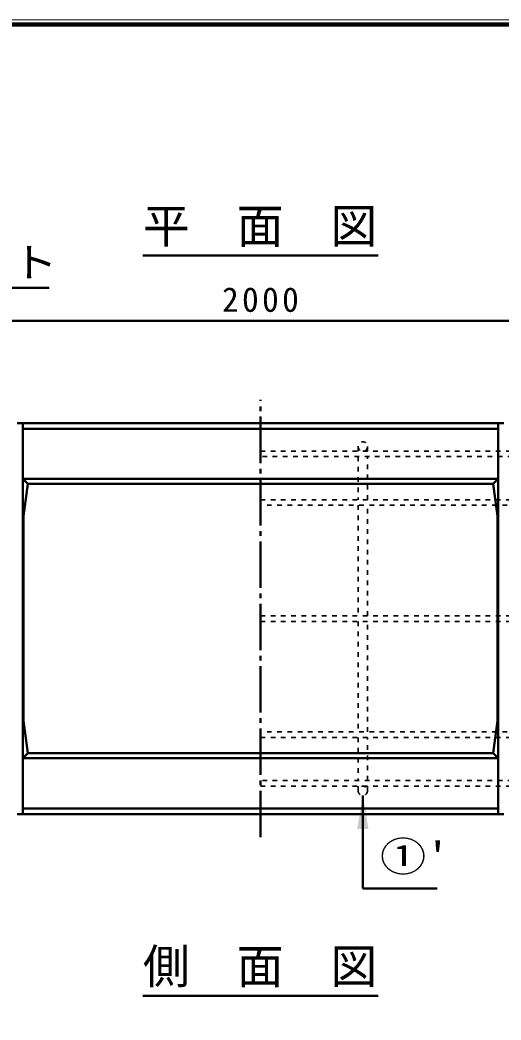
# Model space of a CAD drawing. Units: millimetres, scale not verified. Extents: x 100 to 4105, y 100 to 2870.
# Drawn here: x 2676 to 3193, y 1796 to 2870 of the extents above; entities that cross this region are included whole.
import ezdxf
from ezdxf.enums import TextEntityAlignment as Align

# ---------------------------------------------------------------- set-up
doc = ezdxf.new("R2010")
doc.units = ezdxf.units.MM
doc.header["$LTSCALE"] = 5
doc.linetypes.add('USER1', pattern=[2.2, 1, -1.2])
doc.linetypes.add('USER3', pattern=[13.4, 10, -1.2, 1, -1.2])
doc.layers.add('V-nasSTD', color=7, linetype='Continuous', lineweight=35)
doc.styles.add('ＭＳ ゴシック', font='')
doc.styles.get('ＭＳ ゴシック').set_extended_font_data('MS Gothic')

msp = doc.modelspace()

# ---------------------------------------------------------------- hatches: boundary and pattern name
at = {"layer": 'V-nasSTD'}
msp.add_hatch(color=256, dxfattribs=at).paths.add_polyline_path([(3050.35, 2000.841), (3044.35, 2036.841), (3038.35, 2000.841)])

# ---------------------------------------------------------------- linework, layer by layer
at = {"layer": 'V-nasSTD', "lineweight": 100}
msp.add_line((4100, 2865), (105, 2865), dxfattribs=at)
at = {"layer": 'V-nasSTD', "lineweight": 50}
for p, q in [((2807.947, 2616.841), (3060.754, 2616.841)), ((2327.121, 2582.382), (2707.121, 2582.382)), ((1934.35, 2546.841), (3934.35, 2546.841)), ((2678.85, 2436.841), (2672.85, 2436.841)), ((2672.85, 2436.841), (3195.85, 2436.841)), ((2678.85, 2016.841), (2678.85, 2436.841)), ((3189.85, 2430.841), (2678.85, 2430.841)), ((3189.85, 2016.841), (3189.85, 2436.841)), ((3189.85, 2436.841), (3195.85, 2436.841)), ((3189.85, 2376.841), (2678.85, 2376.841)), ((2684.109, 2371.582), (2678.85, 2376.841)), ((3184.591, 2371.582), (3189.85, 2376.841)), ((2679.55, 2336.841), (2684.109, 2371.582)), ((3184.591, 2371.582), (2684.109, 2371.582)), ((3189.151, 2336.841), (3184.591, 2371.582)), ((2679.55, 2336.841), (2679.55, 2116.841)), ((3189.151, 2336.841), (3189.151, 2116.841)), ((2679.55, 2116.841), (2684.109, 2082.1)), ((3189.151, 2116.841), (3184.591, 2082.1)), ((2684.109, 2082.1), (2678.85, 2076.841)), ((3189.85, 2076.841), (2678.85, 2076.841)), ((3184.591, 2082.1), (2684.109, 2082.1)), ((3184.591, 2082.1), (3189.85, 2076.841)), ((3044.35, 1936.841), (3044.35, 2036.841)), ((3189.85, 2022.841), (2678.85, 2022.841)), ((2678.85, 2016.841), (2672.85, 2016.841)), ((3195.85, 2016.841), (2672.85, 2016.841)), ((3044.35, 1936.841), (3124.35, 1936.841)), ((2807.947, 1821.38), (3060.754, 1821.38))]:
    msp.add_line(p, q, dxfattribs=at)
at = {"layer": 'V-nasSTD', "linetype": 'USER3', "lineweight": 50}
msp.add_line((2934.35, 1991.841), (2934.35, 2461.841), dxfattribs=at)
at = {"layer": 'V-nasSTD', "linetype": 'USER1'}
for p, q in [((2934.35, 2406.841), (3249.35, 2406.841)), ((3039.35, 2406.841), (3039.35, 2411.841)), ((3049.35, 2411.841), (3049.35, 2406.841)), ((3249.35, 2400.841), (2934.35, 2400.841)), ((3039.35, 2400.841), (3039.35, 2354.556)), ((3049.35, 2354.556), (3049.35, 2400.841)), ((2934.35, 2354.556), (3254.35, 2354.556)), ((3254.35, 2348.556), (2934.35, 2348.556)), ((3039.35, 2348.556), (3039.35, 2229.841)), ((3049.35, 2229.841), (3049.35, 2348.556)), ((2934.35, 2229.841), (3909.35, 2229.841)), ((2934.35, 2223.841), (3909.35, 2223.841)), ((3039.35, 2223.841), (3039.35, 2105.126)), ((3049.35, 2105.126), (3049.35, 2223.841)), ((3254.35, 2105.126), (2934.35, 2105.126)), ((2934.35, 2099.126), (3254.35, 2099.126)), ((3039.35, 2099.126), (3039.35, 2052.841)), ((3049.35, 2052.841), (3049.35, 2099.126)), ((3249.35, 2052.841), (2934.35, 2052.841)), ((2934.35, 2046.841), (3249.35, 2046.841)), ((3039.35, 2046.841), (3039.35, 2041.841)), ((3049.35, 2046.841), (3049.35, 2041.841))]:
    msp.add_line(p, q, dxfattribs=at)
at = {"layer": 'V-nasSTD', "lineweight": 13}
msp.add_lwpolyline([(100, 100), (100, 2870), (4105, 2870), (4105, 100)], close=True, dxfattribs=at)
at = {"layer": 'V-nasSTD', "linetype": 'USER1'}
for centre in [(3044.35, 2411.841), (3044.35, 2041.841)]:
    msp.add_circle(centre, 5, dxfattribs=at)

# ---------------------------------------------------------------- texts
at = {"layer": 'V-nasSTD', "style": 'ＭＳ ゴシック'}
for s, p in [('平\u3000面\u3000図', (2807.947, 2667.241)), ('側\u3000面\u3000図', (2807.947, 1871.78))]:
    msp.add_text(s, height=36.95, dxfattribs=at).set_placement(p, align=Align.TOP_LEFT)
at = {"layer": 'V-nasSTD', "style": 'ＭＳ ゴシック', "width": 1.15}
for s, p in [('4-M16インサート', (2344.241, 2625.582)), ("①'", (3062.75, 1987.041))]:
    msp.add_text(s, height=31.67, dxfattribs=at).set_placement(p, align=Align.TOP_LEFT)
at = {"layer": 'V-nasSTD', "insert": (2892.95, 2582.841), "char_height": 26.39, "attachment_point": 1, "style": 'ＭＳ ゴシック'}
msp.add_mtext('\\T1.2;2000', dxfattribs=at)

doc.saveas('drawing.dxf')
